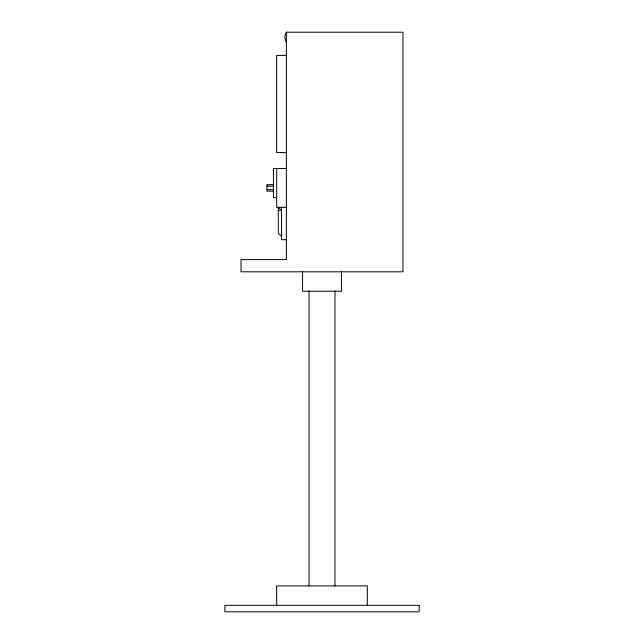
<?xml version="1.0" encoding="UTF-8"?>
<svg xmlns="http://www.w3.org/2000/svg" width="644" height="644" viewBox="0 0 644 644"><rect width="100%" height="100%" fill="white"/><g stroke="black" fill="none" stroke-linecap="round" stroke-linejoin="round"><path stroke-width="0.97" d="M286.379 32.2L402.951 32.2L402.951 271.808L241.049 271.808L241.049 259.596L286.379 259.596L286.379 32.2A8.364 8.364 0 0 0 286.379 41.916M286.379 55.4L276.67 55.4L276.67 152.539L286.379 152.539M286.379 168.47L273.426 168.47L273.426 197.611L276.67 197.611M273.426 184.659L266.954 184.659L266.954 191.131L273.426 191.131M266.954 186.116L273.426 186.116M266.954 189.674L273.426 189.674M286.379 207.32L276.67 207.32L276.67 168.47M278.288 210.564L281.525 210.564L278.288 207.32L278.288 233.225L281.525 236.469M286.379 239.705L281.525 239.705L281.525 207.32M367.33 605.328L367.33 585.895L276.67 585.895L276.67 605.328M341.425 271.808L341.425 291.241L302.575 291.241L302.575 271.808M334.952 290.879L334.952 585.895M309.048 290.879L309.048 585.895M419.139 605.328L224.861 605.328L224.861 611.8L419.139 611.8L419.139 605.328"/></g></svg>
